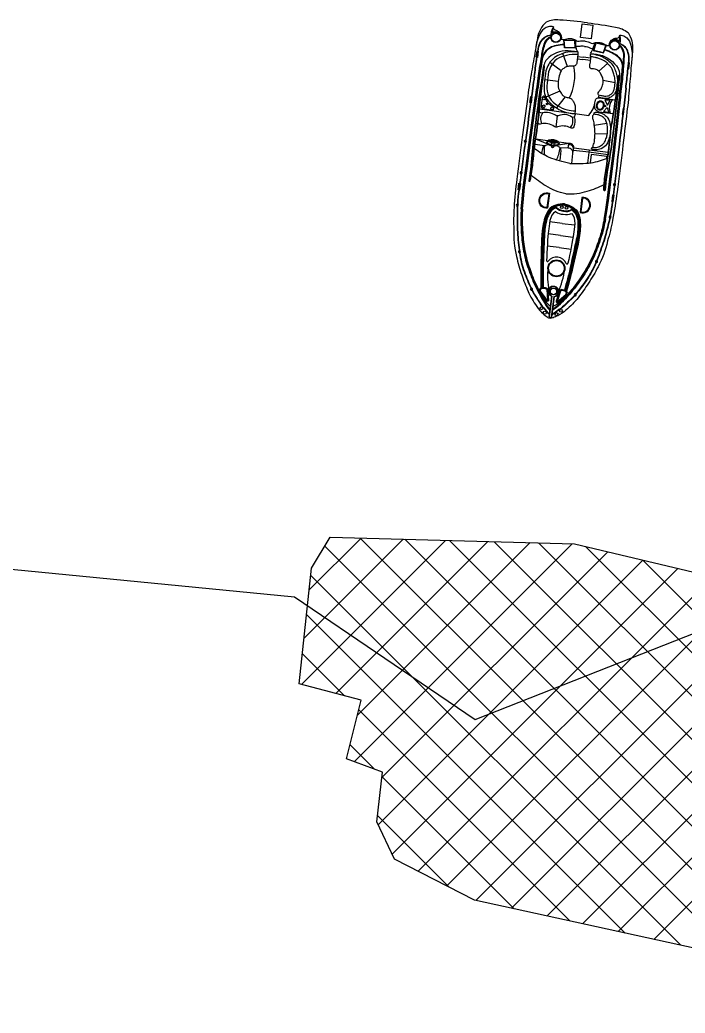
# Model space of a CAD drawing. Header units: metres. Extents: x 310965 to 313670, y 1910114 to 1912300.
# Drawn here: x 312337 to 312681, y 1911786 to 1912300 of the extents above; entities that cross this region are included whole.
import ezdxf

# ---------------------------------------------------------------- set-up
doc = ezdxf.new("R2010")
doc.units = ezdxf.units.M
doc.layers.add('C-ANNO-TABL-TTBL', color=5, linetype='Continuous')
doc.layers.add('village', color=3, linetype='Continuous')

msp = doc.modelspace()

# ---------------------------------------------------------------- linework, layer by layer
at = {"color": 32, "true_color": 0xcd6928}
for p, q in [((312613.08, 1912292.83), (312613.03, 1912293)), ((312645.76, 1912288.67), (312645.86, 1912288.82)), ((312619.9, 1912275.55), (312617.47, 1912282.3)), ((312625.15, 1912280.76), (312628.11, 1912280.39)), ((312616.68, 1912273.34), (312610.78, 1912277.66)), ((312625, 1912279.57), (312627.95, 1912279.2)), ((312631.91, 1912278.7), (312627.95, 1912279.2)), ((312631.97, 1912279.9), (312628.11, 1912280.39)), ((312640.67, 1912277.19), (312636.2, 1912273.09)), ((312615.15, 1912267.83), (312608.13, 1912268.67)), ((312644.57, 1912267.11), (312638.37, 1912268.26)), ((312615.98, 1912262.8), (312608.75, 1912259.73)), ((312618.65, 1912259.93), (312614.18, 1912254.13)), ((312621.92, 1912251.31), (312605.48, 1912253.4)), ((312614.65, 1912249.95), (312613.92, 1912244.17)), ((312640.34, 1912246.1), (312633.68, 1912245.05)), ((312640.56, 1912240.56), (312634, 1912240.72)), ((312609.59, 1912237.1), (312603.51, 1912237.87)), ((312609.69, 1912235.37), (312603.51, 1912237.87)), ((312612, 1912235.92), (312610, 1912236.94)), ((312612.16, 1912236.23), (312610.38, 1912237.14)), ((312614.34, 1912236.5), (312610.75, 1912236.95)), ((312612.8, 1912236.15), (312614.68, 1912236.57)), ((312612.88, 1912235.8), (312615.01, 1912236.28)), ((312620.57, 1912235.7), (312615.23, 1912234.87)), ((312620.57, 1912235.7), (312615.5, 1912236.35)), ((312620.26, 1912233.25), (312620.57, 1912235.7)), ((312631.04, 1912231.31), (312640.92, 1912230.05)), ((312631.19, 1912232.49), (312641.06, 1912231.23)), ((312617.17, 1912194.35), (312610.71, 1912195.17)), ((312617.17, 1912194.35), (312623.63, 1912193.53)), ((312616.37, 1912188.1), (312609.93, 1912188.92)), ((312616.37, 1912188.1), (312622.81, 1912187.28)), ((312615.58, 1912181.85), (312609.41, 1912182.63)), ((312615.58, 1912181.85), (312621.75, 1912181.06))]:
    msp.add_line(p, q, dxfattribs=at)
for points in [[(312630.36, 1912298.15, 0.01736), (312615.92, 1912299.63, 0.12634), (312608.89, 1912298.55, 0.172899), (312604.37, 1912290.24, 0.013884), (312603.08, 1912282.47, 0.008973), (312601.14, 1912271.39, 0.01509), (312599.17, 1912258.67, -0.002245), (312596.54, 1912239.02, 0.003342), (312593.72, 1912217.19, 0.016984), (312592.3, 1912202.52, 0.024546), (312592.12, 1912191.4, 0.067942), (312593.55, 1912177.21, 0.033948), (312596.27, 1912167.73, 0.022001), (312599.52, 1912159.16, 0.042872), (312604, 1912151.37, 0.059514), (312607.44, 1912147.47, 0.046364), (312609.48, 1912145.9, 0.104882), (312610.93, 1912145.3, 0.104882)], [(312612.69, 1912296.1, 0.164393), (312609.91, 1912296.1, 0.188684), (312606.36, 1912293.49, 0.10758), (312603.59, 1912285.91)], [(312630.36, 1912298.15, -0.01736), (312644.72, 1912295.97, -0.12634), (312651.26, 1912293.17, -0.172899), (312653.55, 1912283.98, -0.013884), (312652.86, 1912276.14, -0.008973), (312651.96, 1912264.92, -0.01509), (312650.69, 1912252.13, 0.002245), (312648.32, 1912232.44, -0.003342), (312645.59, 1912210.6, -0.016984), (312643.29, 1912196.04, -0.024546), (312640.68, 1912185.23, -0.067942), (312635.74, 1912171.84, -0.033948), (312630.74, 1912163.34, -0.022001), (312625.45, 1912155.86, -0.042872), (312619.16, 1912149.44, -0.059514), (312614.85, 1912146.53, -0.046364), (312612.48, 1912145.51, -0.104882), (312610.93, 1912145.3, -0.104882)], [(312602.65, 1912270.4, 0.002942), (312603.89, 1912279.13, -0.002013), (312604.71, 1912284.68, -0.130442), (312606.21, 1912288.52, -0.261246), (312611.35, 1912291.9, -0.209197)], [(312602.82, 1912270.37, 0.002941), (312604.06, 1912279.1, -0.002014), (312604.89, 1912284.66, -0.130992), (312606.36, 1912288.43, -0.261832), (312611.36, 1912291.72, -0.261832)], [(312646.96, 1912291.74, -0.164393), (312649.66, 1912291.05, -0.188684), (312652.44, 1912287.64, -0.10758), (312653.23, 1912279.6)], [(312596, 1912201.83), (312596.41, 1912207.05), (312597.05, 1912213.08), (312598.36, 1912222.86), (312600.07, 1912236.3), (312603.06, 1912257.83, 0.002601), (312604.8, 1912269.5, -0.004411), (312606.28, 1912279.42, -0.013009), (312607.61, 1912286.2, -0.113396), (312609.37, 1912289.69, -0.146005), (312611.36, 1912291.01, -1.595219)], [(312596.18, 1912201.82), (312596.59, 1912207.04), (312597.23, 1912213.06), (312598.54, 1912222.84), (312600.25, 1912236.28), (312603.23, 1912257.8, 0.002601), (312604.98, 1912269.47, -0.004411), (312606.45, 1912279.4, -0.013003), (312607.78, 1912286.16, -0.113337), (312609.51, 1912289.58, -0.144821), (312611.38, 1912290.83, -0.138987)], [(312596.35, 1912201.81), (312596.77, 1912207.02), (312597.41, 1912213.04), (312598.71, 1912222.81), (312600.42, 1912236.25), (312603.41, 1912257.77, 0.002601), (312605.15, 1912269.45, -0.00441), (312606.63, 1912279.37, -0.012997), (312607.95, 1912286.12, -0.113276), (312609.65, 1912289.47, -0.142458), (312611.4, 1912290.65, -0.142458)], [(312618.3, 1912286.79, 0.043334), (312614.15, 1912286.27, 0.18333), (312608.33, 1912282.88, 0.123985), (312606.62, 1912278.21, -0.015377), (312605.92, 1912274.77)], [(312618.28, 1912286.96, 0.043195), (312614.12, 1912286.44, 0.183415), (312608.19, 1912282.98, 0.094511), (312606.64, 1912279.43)], [(312639.18, 1912196.36), (312640.09, 1912201.51), (312640.98, 1912207.5), (312642.16, 1912217.29), (312643.87, 1912230.73), (312646.36, 1912252.31, -0.002601), (312647.59, 1912264.05, 0.00441), (312648.64, 1912274.03, 0.012997), (312649.05, 1912280.9, 0.113276), (312648.25, 1912284.56, 0.142458), (312646.85, 1912286.14, 0.142458)], [(312639.36, 1912196.33), (312640.26, 1912201.49), (312641.15, 1912207.47), (312642.33, 1912217.27), (312644.04, 1912230.71), (312646.54, 1912252.3, -0.002601), (312647.77, 1912264.03, 0.004411), (312648.82, 1912274.01, 0.013003), (312649.23, 1912280.89, 0.113337), (312648.41, 1912284.63, 0.144821), (312646.92, 1912286.31, 0.138987)], [(312639.53, 1912196.3), (312640.44, 1912201.46), (312641.33, 1912207.45), (312642.51, 1912217.25), (312644.22, 1912230.69), (312646.71, 1912252.28, -0.002601), (312647.94, 1912264.01, 0.004411), (312649, 1912273.99, 0.013009), (312649.41, 1912280.89, 0.113396), (312648.57, 1912284.71, 0.146005), (312646.98, 1912286.48, 1.595219)], [(312650.08, 1912264.37, -0.002941), (312651.06, 1912273.13, 0.002014), (312651.65, 1912278.71, 0.130992), (312651.17, 1912282.73, 0.261832), (312647.15, 1912287.17, 0.261832)], [(312650.26, 1912264.35, -0.002942), (312651.24, 1912273.11, 0.002013), (312651.83, 1912278.69, 0.130442), (312651.34, 1912282.78, 0.261246), (312647.21, 1912287.34, 0.209197)], [(312596.71, 1912201.78), (312597.12, 1912206.99), (312597.76, 1912212.99), (312599.06, 1912222.77), (312600.77, 1912236.21), (312603.76, 1912257.72, 0.002601), (312605.5, 1912269.4, -0.00441), (312606.98, 1912279.31, -0.002867), (312607.24, 1912280.8, -0.002867)], [(312625.33, 1912283.12), (312621.84, 1912283.57, 0.202722), (312610.3, 1912280.29, 0.178768), (312607.4, 1912275.23, -0.010028), (312605.78, 1912264.32, 0.005356), (312603.33, 1912246.29, 0.016605), (312601.71, 1912231.66, -0.018921), (312599.96, 1912216.49, 0.925873), (312600.54, 1912216.33, 0.041202), (312601.14, 1912218.99, 0.024461), (312602.26, 1912227.67, -0.012888), (312604.48, 1912244.39, 0.019359), (312605.54, 1912254.21, -0.002375), (312606.75, 1912265.57, 0.006386), (312607.73, 1912272.77, 0.013656), (312608.06, 1912275.66, 0.862706), (312607.52, 1912275.79, -0.648089)], [(312625.33, 1912283.12), (312625.26, 1912281.7), (312624.75, 1912277.46, -0.448043), (312622.5, 1912275.69, 0.025561), (312620.3, 1912275.61, 0.15676), (312617.98, 1912274.59, 0.144288), (312616.63, 1912273.26, 0.079427), (312615.42, 1912269.88, 0.054179), (312615.1, 1912265.86, 0.127294), (312616.01, 1912262.74, -0.025195), (312617.25, 1912260.91, 0.112656), (312618.67, 1912259.92, 0.061652), (312620.74, 1912259.33, -0.222278), (312622.26, 1912258.41, -0.049109), (312623.19, 1912256.99, -0.09997), (312623.82, 1912255.28, -0.045992), (312623.86, 1912252.57), (312623.76, 1912251.16)], [(312631.78, 1912282.3), (312634.97, 1912281.9, -0.202722), (312645.32, 1912275.83, -0.178768), (312646.86, 1912270.21, 0.010028), (312645.7, 1912259.25, -0.005356), (312643.56, 1912241.18, -0.016605), (312641.47, 1912226.6, 0.018921), (312639.36, 1912211.48, -0.925873), (312638.77, 1912211.47, -0.041202), (312638.85, 1912214.19, -0.024461), (312639.94, 1912222.88, 0.012888), (312641.97, 1912239.63, -0.019359), (312643.41, 1912249.39, 0.002375), (312645.07, 1912260.69, -0.006386), (312645.93, 1912267.91, -0.013656), (312646.33, 1912270.8, -0.862706), (312646.89, 1912270.79, 0.648089)], [(312639.2, 1912284.13, -0.043334), (312643.09, 1912282.59, -0.18333), (312647.87, 1912277.85, -0.123985), (312648.37, 1912272.91, 0.015377), (312648.18, 1912269.4)], [(312639.26, 1912284.3, -0.043195), (312643.16, 1912282.75, -0.183415), (312648.04, 1912277.92, -0.094511), (312648.65, 1912274.09)], [(312607.69, 1912275.74, 0.016488), (312607.58, 1912275.21, -0.010023), (312605.95, 1912264.29, 0.005356), (312603.51, 1912246.27, 0.016607), (312601.88, 1912231.65, -0.018921), (312600.14, 1912216.46, -0.01143), (312600.14, 1912216.45, 0.913283), (312600.37, 1912216.39, 0.041174), (312600.96, 1912219.01, 0.024478), (312602.08, 1912227.69, -0.012889), (312604.31, 1912244.42, 0.019362), (312605.36, 1912254.22, -0.002377), (312606.57, 1912265.59, 0.006391), (312607.55, 1912272.79, 0.013664), (312607.88, 1912275.68, -0.000701), (312607.88, 1912275.68, 0.819976), (312607.69, 1912275.74, 0.819976)], [(312638.83, 1912196.42), (312639.74, 1912201.57), (312640.62, 1912207.54), (312641.81, 1912217.33), (312643.51, 1912230.77), (312646.01, 1912252.35, -0.002601), (312647.24, 1912264.09, 0.00441), (312648.29, 1912274.06, 0.002867), (312648.41, 1912275.57, 0.002867)], [(312646.71, 1912270.78, -0.016488), (312646.68, 1912270.23, 0.010023), (312645.53, 1912259.26, -0.005356), (312643.38, 1912241.2, -0.016607), (312641.3, 1912226.64, 0.018921), (312639.19, 1912211.5, 0.01143), (312639.19, 1912211.49, -0.913283), (312638.94, 1912211.48, -0.041174), (312639.03, 1912214.18, -0.024478), (312640.12, 1912222.85, 0.012889), (312642.15, 1912239.61, -0.019362), (312643.58, 1912249.36, 0.002377), (312645.25, 1912260.67, -0.006391), (312646.11, 1912267.89, -0.013664), (312646.51, 1912270.77, 0.000701), (312646.51, 1912270.77, -0.819976), (312646.71, 1912270.78, -0.819976)], [(312602.65, 1912270.4, -0.006425), (312600.96, 1912258.39, -0.002217), (312598.33, 1912238.77, 0.003368), (312595.4, 1912216.79, 0.024633), (312593.89, 1912202.9, 0.015037), (312593.86, 1912193.65, 0.025439), (312594.09, 1912188.5, 0.013843), (312595.22, 1912177.83, 0.040266), (312597.87, 1912168.14, 0.016729), (312601.59, 1912159.52, 0.029739), (312606.74, 1912151.44, -0.01525), (312609.63, 1912147.98, 0.132389), (312610.26, 1912147.46, 0.028442), (312610.56, 1912147.33, 0.028442)], [(312602.82, 1912270.38, -0.006424), (312601.13, 1912258.36, -0.002217), (312598.5, 1912238.75, 0.003368), (312595.58, 1912216.76, 0.024633), (312594.06, 1912202.89, 0.015038), (312594.04, 1912193.65, 0.025461), (312594.27, 1912188.52, 0.013839), (312595.39, 1912177.86, 0.040238), (312598.03, 1912168.2, 0.016715), (312601.75, 1912159.6, 0.029693), (312606.88, 1912151.55, -0.015234), (312609.77, 1912148.09, 0.134036), (312610.34, 1912147.62, 0.024879), (312610.59, 1912147.51, 0.024879)], [(312650.26, 1912264.35, 0.006425), (312648.89, 1912252.29, 0.002217), (312646.52, 1912232.65, -0.003368), (312643.85, 1912210.63, -0.024633), (312641.85, 1912196.8, -0.015037), (312639.56, 1912187.84, -0.025439), (312638.05, 1912182.92, -0.013843), (312634.29, 1912172.87, -0.040266), (312629.3, 1912164.14, -0.016729), (312623.53, 1912156.73, -0.029739), (312616.53, 1912150.19, 0.01525), (312612.86, 1912147.57, -0.132389), (312612.12, 1912147.23, -0.028442), (312611.79, 1912147.17, -0.028442)], [(312650.08, 1912264.37, 0.006424), (312648.71, 1912252.31, 0.002217), (312646.35, 1912232.67, -0.003368), (312643.68, 1912210.65, -0.024633), (312641.67, 1912196.84, -0.015038), (312639.38, 1912187.89, -0.025461), (312637.88, 1912182.97, -0.013839), (312634.12, 1912172.94, -0.040238), (312629.15, 1912164.25, -0.016715), (312623.4, 1912156.84, -0.029693), (312616.42, 1912150.34, 0.015234), (312612.75, 1912147.71, -0.134036), (312612.08, 1912147.4, -0.024879), (312611.82, 1912147.35, -0.024879)], [(312623.76, 1912251.16), (312630.9, 1912250.25, 0.158322), (312634.29, 1912257.64, -0.417676), (312636.31, 1912259.4), (312644.73, 1912258.33)], [(312643.65, 1912250.99), (312636.16, 1912251.95, -0.406088), (312633.99, 1912256.01)], [(312623.76, 1912251.16, -0.291269), (312623.35, 1912249.4, -0.299867), (312622.19, 1912249.39, 0.273478), (312615.56, 1912250.12, -0.28657), (312613.79, 1912250.29, 0.198759), (312607.02, 1912251.63, -0.45148), (312605.38, 1912252.15, -1.463971)], [(312623.38, 1912249.42, -0.164009), (312623.21, 1912244.27, -0.407559), (312621.48, 1912243.79, 0.20466), (312614.82, 1912244.34, -0.28657), (312613.06, 1912244.51, 0.198759), (312606.28, 1912245.85, -0.45148), (312604.64, 1912246.37, -1.463971)], [(312622.77, 1912230.51), (312623.05, 1912232.71, 0.545737), (312620.47, 1912234.88, 0.282905)], [(312623.05, 1912232.71), (312623.15, 1912233.51, 0.516839), (312620.57, 1912235.7, 0.282905)], [(312621.12, 1912225.42, -0.033687), (312610.49, 1912228.45, -0.051879), (312602.87, 1912232.99, -1.92312)], [(312622.13, 1912225.42), (312622.77, 1912230.51, 0.462925), (312620.26, 1912233.25), (312616.13, 1912233.53)], [(312621.12, 1912225.42, 0.033687), (312632.17, 1912225.69, 0.051879), (312640.68, 1912228.18, 1.92312)], [(312619.12, 1912209.68, -0.096403), (312608.77, 1912213.77, -0.040538), (312601.17, 1912219.2, -1.92312)], [(312619.12, 1912209.68, 0.096403), (312630.16, 1912211.05, 0.040538), (312638.87, 1912214.41, 1.92312)], [(312610.62, 1912209.91), (312609.64, 1912202.17, -0.483063), (312605.25, 1912206.58, -0.50024), (312610.62, 1912209.91, -0.418424)], [(312627.4, 1912207.78), (312626.42, 1912200.04, 0.483063), (312631.77, 1912203.21, 0.50024), (312627.4, 1912207.78, 0.418424)], [(312596, 1912201.83, 0.031596), (312595.81, 1912193.67, 0.004928), (312596.13, 1912188.24, 0.02844), (312597.47, 1912178.87, 0.042875), (312600.11, 1912169.72, 0.035347), (312603.71, 1912160.92, 0.024093), (312608.01, 1912153.21, 0.079837), (312610.83, 1912149.41)], [(312596.18, 1912201.82, 0.031592), (312595.98, 1912193.68, 0.004926), (312596.31, 1912188.26, 0.028436), (312597.64, 1912178.91, 0.042895), (312600.28, 1912169.78, 0.035363), (312603.87, 1912161, 0.024111), (312608.17, 1912153.3, 0.077658), (312610.86, 1912149.63, 0.077658)], [(312596.35, 1912201.8, 0.031588), (312596.16, 1912193.69, 0.004924), (312596.48, 1912188.27, 0.028433), (312597.81, 1912178.94, 0.042917), (312600.45, 1912169.84, 0.035379), (312604.03, 1912161.08, 0.02413), (312608.32, 1912153.38, 0.075408), (312610.88, 1912149.85, 0.075408)], [(312596.71, 1912201.77, 0.031581), (312596.51, 1912193.7, 0.00492), (312596.84, 1912188.3, 0.028426), (312598.16, 1912179.01, 0.042959), (312600.78, 1912169.96, 0.035411), (312604.35, 1912161.24, 0.028829), (312607.95, 1912154.78, 0.092336), (312611.09, 1912151.5, 0.080328)], [(312639.53, 1912196.3, -0.031596), (312637.68, 1912188.35, -0.004928), (312636.01, 1912183.17, -0.02844), (312632.37, 1912174.44, -0.042875), (312627.52, 1912166.24, -0.035347), (312621.83, 1912158.62, -0.024093), (312615.74, 1912152.23, -0.079837), (312612.06, 1912149.25)], [(312639.36, 1912196.33, -0.031592), (312637.51, 1912188.4, -0.004926), (312635.84, 1912183.23, -0.028436), (312632.21, 1912174.51, -0.042895), (312627.37, 1912166.34, -0.035363), (312621.7, 1912158.74, -0.024111), (312615.61, 1912152.35, -0.077658), (312612.09, 1912149.47, -0.077658)], [(312639.18, 1912196.36, -0.031588), (312637.34, 1912188.45, -0.004924), (312635.67, 1912183.29, -0.028433), (312632.05, 1912174.59, -0.042917), (312627.22, 1912166.44, -0.035379), (312621.56, 1912158.85, -0.02413), (312615.48, 1912152.47, -0.075408), (312612.12, 1912149.7, -0.075408)], [(312638.83, 1912196.42, -0.031581), (312637, 1912188.55, -0.00492), (312635.34, 1912183.4, -0.028426), (312631.73, 1912174.74, -0.042959), (312626.93, 1912166.64, -0.035411), (312621.29, 1912159.08, -0.028829), (312616.19, 1912153.73, -0.092336), (312612.33, 1912151.35, -0.080328)], [(312607.03, 1912161.2), (312608.45, 1912161.12, -0.382221), (312609.66, 1912160.14), (312610.03, 1912154.64, -0.786544), (312609.18, 1912154.12), (312605.68, 1912158.94, -0.616464), (312607.03, 1912161.2, -3.844907)], [(312618.69, 1912159.72), (312617.29, 1912160, 0.382221), (312615.88, 1912159.35), (312614.14, 1912154.11, 0.786544), (312614.83, 1912153.4), (312619.43, 1912157.2, 0.616464), (312618.69, 1912159.72, 3.844907)]]:
    msp.add_lwpolyline(points, format="xyb", dxfattribs=at)
for points in [[(312633.03, 1912296.99), (312632.13, 1912289.89), (312626.59, 1912290.59), (312627.49, 1912297.7)], [(312623.71, 1912289.2), (312623.96, 1912285.05), (312618.45, 1912285.16), (312618.07, 1912289.36)], [(312623.55, 1912289.03), (312623.77, 1912285.23), (312618.61, 1912285.34), (312618.26, 1912289.17)], [(312634.56, 1912287.82), (312633.29, 1912283.86), (312638.65, 1912282.59), (312640.07, 1912286.56)], [(312634.68, 1912287.61), (312633.51, 1912283.99), (312638.54, 1912282.8), (312639.84, 1912286.43)], [(312640.69, 1912255.63), (312642.1, 1912258.07), (312639.28, 1912258.07)], [(312640.52, 1912254.27), (312641.27, 1912251.56), (312638.54, 1912252.26)]]:
    msp.add_lwpolyline(points, close=True, dxfattribs=at)
for points in [[(312604.06, 1912280.33), (312603.74, 1912280.37), (312604.16, 1912283.61), (312604.54, 1912283.56)], [(312604.72, 1912283.54), (312604.84, 1912283.52), (312604.42, 1912280.28), (312604.24, 1912280.31)], [(312651.54, 1912277.59), (312651.42, 1912277.6), (312651.01, 1912274.36), (312651.2, 1912274.33)], [(312651.37, 1912274.31), (312651.69, 1912274.27), (312652.1, 1912277.51), (312651.71, 1912277.56)], [(312600.76, 1912256.85), (312600.53, 1912256.87), (312600.94, 1912260.08), (312601.21, 1912260.04)], [(312601.38, 1912260.02), (312601.56, 1912260), (312601.16, 1912256.79), (312600.93, 1912256.82)], [(312648.88, 1912253.98), (312648.7, 1912254.01), (312648.3, 1912250.8), (312648.52, 1912250.77)], [(312648.69, 1912250.75), (312648.92, 1912250.72), (312649.33, 1912253.93), (312649.06, 1912253.96)], [(312608.05, 1912234.5), (312603.15, 1912235.18)], [(312623, 1912232.33), (312631.04, 1912231.31)], [(312623.15, 1912233.51), (312631.19, 1912232.49), (312630.31, 1912225.54)], [(312640.25, 1912228.01), (312640.37, 1912228.93), (312632.15, 1912229.97), (312631.6, 1912225.64)], [(312594.69, 1912211.73), (312594.39, 1912211.77), (312594.81, 1912215.12), (312595.14, 1912215.08)], [(312595.32, 1912215.06), (312595.55, 1912215.03), (312595.12, 1912211.67), (312594.87, 1912211.71)], [(312643.5, 1912208.93), (312643.27, 1912208.96), (312642.85, 1912205.61), (312643.1, 1912205.58)], [(312643.28, 1912205.55), (312643.58, 1912205.51), (312644.01, 1912208.87), (312643.68, 1912208.91)], [(312610.38, 1912145.9), (312611.76, 1912156.73)], [(312611.75, 1912156.65), (312610.38, 1912145.9)], [(312611.61, 1912145.74), (312612.99, 1912156.57)], [(312612.98, 1912156.49), (312611.61, 1912145.74)]]:
    msp.add_lwpolyline(points, dxfattribs=at)
for points in [[(312612.01, 1912252.96, 0.917705), (312612.22, 1912254.78, -0.209704), (312608.45, 1912259.48, 0.850912), (312606.88, 1912259.44), (312606.34, 1912255.22, 0.435659), (312607.36, 1912253.83)], [(312610.23, 1912209.67), (312609.32, 1912202.5, -0.460147), (312605.6, 1912206.54, -0.47706)], [(312627.71, 1912207.45), (312626.8, 1912200.28, 0.460147), (312631.42, 1912203.26, 0.47706)], [(312607, 1912160.76), (312608.45, 1912160.68, -0.383069), (312609.22, 1912160.09), (312609.59, 1912154.53, -0.853636), (312609.51, 1912154.42), (312606.05, 1912159.19, -0.613527)], [(312618.61, 1912159.28), (312617.18, 1912159.57, 0.383069), (312616.29, 1912159.19), (312614.54, 1912153.9, 0.853636), (312614.59, 1912153.78), (312619.14, 1912157.53, 0.613527)]]:
    msp.add_lwpolyline(points, format="xyb", close=True, dxfattribs=at)
for centre, radius in [((312613.91, 1912290.45), 2.52), ((312613.91, 1912290.45), 2.34), ((312644.37, 1912286.58), 2.52), ((312644.37, 1912286.58), 2.34), ((312607.61, 1912254.93), 0.703), ((312607.64, 1912258.98), 0.703), ((312609.35, 1912256.15), 0.455), ((312639.35, 1912255.11), 0.377), ((312611.93, 1912253.88), 0.703), ((312617, 1912202.69), 0.706), ((312619.41, 1912202.38), 0.706), ((312614.21, 1912171.08), 4.38), ((312614.21, 1912171.08), 4.38), ((312614.21, 1912171.08), 4.03), ((312614.21, 1912171.08), 4.03), ((312612.52, 1912159.15), 1.78), ((312612.86, 1912159.1), 1.78), ((312606.45, 1912150.38), 0.724), ((312608.22, 1912148.14), 0.806), ((312614.27, 1912147.37), 0.806), ((312616.55, 1912149.1), 0.724)]:
    msp.add_circle(centre, radius, dxfattribs=at)
for centre, radius, start, end in [((312619.46, 1912291.6), 8.12, 146.4233, 186.7589), ((312620.19, 1912292.97), 8.12, 157.3967, 180.6292), ((312613.91, 1912290.45), 3.05, 342.0804, 126.982), ((312613.91, 1912290.45), 2.7, 342.0804, 109.0303), ((312638.91, 1912290.59), 8.12, 344.88, 8.1125), ((312639.28, 1912289.08), 8.12, 338.7503, 19.0859), ((312644.37, 1912286.58), 3.05, 38.5272, 183.4288), ((312644.37, 1912286.58), 2.7, 56.4789, 183.4288), ((312597.91, 1912270.72), 25.79, 333.6541, 11.1267), ((312648.78, 1912253.91), 7.22, 140.2231, 202.1106), ((312611.19, 1912248.3), 5.18, 139.379, 207.5265), ((312617.59, 1912247.48), 5.18, 315.9546, 20.1588), ((312598.13, 1912236.88), 0.548, 88.8499, 255.3524), ((312598.13, 1912236.88), 0.548, 273.9766, 70.2257), ((312611.24, 1912226.95), 8.19, 98.1888, 112.9446), ((312611.24, 1912226.95), 8.19, 87.6571, 93.9964), ((312614.31, 1912234.28), 2.87, 141.1592, 168.7993), ((312612.46, 1912236.03), 0.384, 352.7546, 172.7546), ((312610.23, 1912234.79), 2.87, 358.3571, 24.35), ((312611.24, 1912226.95), 8.19, 72.7037, 76.9436), ((312611.24, 1912226.95), 8.19, 53.3796, 66.7306), ((312614.31, 1912234.28), 2.87, 176.3698, 176.6391), ((312612.26, 1912234.5), 0.8, 183.5569, 341.9024), ((312610.23, 1912234.79), 2.87, 348.87, 349.1393), ((312595.93, 1912220.54), 0.548, 87.6254, 257.7245), ((312595.93, 1912220.54), 0.548, 276.3847, 68.9652), ((312644.28, 1912214.4), 0.548, 96.544, 249.1245), ((312644.28, 1912214.4), 0.548, 267.7847, 77.8838), ((312593.99, 1912203.79), 0.548, 91.0284, 261.435), ((312593.99, 1912203.79), 0.548, 280.0939, 72.3695), ((312617.94, 1912205.73), 6.69, 231.8787, 268.4811), ((312617.89, 1912206.02), 5.31, 223.7164, 271.4661), ((312617.89, 1912206.02), 4.96, 220.259, 271.4661), ((312619.27, 1912205.57), 6.69, 257.0281, 293.6304), ((312619.38, 1912205.83), 5.31, 254.043, 301.7928), ((312619.38, 1912205.83), 4.96, 254.043, 305.2502), ((312641.97, 1912197.69), 0.548, 93.1396, 245.4153), ((312641.97, 1912197.69), 0.548, 264.0741, 74.4807), ((312595.05, 1912179.61), 0.548, 103.0431, 271.1387), ((312595.05, 1912179.61), 0.548, 289.7738, 84.408), ((312609.55, 1912175.1), 0.466, 177.0922, 323.56), ((312614.12, 1912171.64), 5.27, 81.0142, 142.8154), ((312614.44, 1912171.6), 5.27, 22.6938, 84.4949), ((312619.73, 1912173.81), 0.466, 201.9492, 348.4169), ((312634.9, 1912174.55), 0.548, 81.1012, 235.7354), ((312634.9, 1912174.55), 0.548, 254.3704, 62.4661), ((312656.17, 1912167.05), 46.53, 174.3564, 189.4272), ((312572.58, 1912177.68), 46.53, 336.082, 351.1528), ((312601.35, 1912160.31), 0.548, 127.3821, 282.5242), ((312601.35, 1912160.31), 0.548, 301.1619, 108.7443), ((312612.52, 1912159.15), 2.61, 280.4211, 252.8706), ((312612.86, 1912159.1), 2.61, 272.6386, 245.0881), ((312623.96, 1912157.43), 0.548, 56.7648, 224.3472), ((312623.96, 1912157.43), 0.548, 242.985, 38.1271), ((312611.11, 1912146.67), 1.05, 226.6619, 298.8472), ((312611.11, 1912146.67), 1.05, 226.6619, 298.8472)]:
    msp.add_arc(centre, radius, start, end, dxfattribs=at)
for centre, major_axis, ratio in [((312636.88, 1912255.37), (-0.43, -2.47), 0.758117), ((312612.46, 1912236.03), (-3.23, 0.41), 0.533092)]:
    msp.add_ellipse(centre, major_axis=major_axis, ratio=ratio, dxfattribs=at)
for start_param, end_param in [(4.712389, 5.232342), (0.830012, 1.576846)]:
    msp.add_ellipse((312612.08, 1912233.98), major_axis=(-1.21, -9.49), ratio=0.425319, start_param=start_param, end_param=end_param, dxfattribs=at)
for points in [[(312616.42, 1912292.17), (312615.76, 1912293.1), (312614.11, 1912294.2), (312613.11, 1912294.64), (312612.71, 1912295.41), (312612.69, 1912296.1)], [(312642.37, 1912288.87), (312643.24, 1912289.61), (312645.11, 1912290.26), (312646.19, 1912290.43), (312646.77, 1912291.08), (312646.96, 1912291.74)], [(312629.15, 1912288.6), (312627.66, 1912288.71), (312626.67, 1912288.62), (312625.36, 1912288.48), (312624.35, 1912289.02), (312622.11, 1912289.8), (312619.6, 1912289.75), (312618.27, 1912289.38), (312617.45, 1912289.36), (312616.3, 1912289.68)], [(312625.33, 1912283.12), (312624.66, 1912284.41), (312624.35, 1912286.07), (312624.16, 1912289.13)], [(312629.15, 1912288.6), (312630.62, 1912288.34), (312631.56, 1912288), (312632.79, 1912287.53), (312633.9, 1912287.81), (312636.27, 1912288), (312638.69, 1912287.32), (312639.87, 1912286.63), (312640.67, 1912286.41), (312641.86, 1912286.43)], [(312631.78, 1912282.3), (312632.45, 1912283.42), (312633.17, 1912284.95), (312634.11, 1912287.87)], [(312625.33, 1912283.12), (312621.29, 1912283.13), (312616.7, 1912282.01), (312613.26, 1912280.16), (312610.22, 1912276.82), (312608.79, 1912273.27), (312608.07, 1912268.13), (312607.9, 1912262.66), (312609.4, 1912258.54), (312612.82, 1912255.1), (312616.33, 1912252.89), (312620.53, 1912251.5), (312623.76, 1912251.16)], [(312636.35, 1912260.55), (312635.79, 1912261.27), (312636.09, 1912262.49), (312637.13, 1912263.71), (312637.92, 1912265.24), (312638.38, 1912267.69), (312638.19, 1912269.49), (312637.16, 1912271.67), (312636.14, 1912273.15), (312634.17, 1912274.14), (312632.71, 1912274.37), (312631.72, 1912274.64), (312631.45, 1912275.42), (312631.62, 1912277.12), (312631.94, 1912280.38), (312632.03, 1912282.03), (312633.85, 1912281.92), (312637.18, 1912280.97), (312639.53, 1912279.7), (312641.95, 1912277.85), (312643.85, 1912275.32), (312644.97, 1912272.72), (312645.57, 1912270.13), (312645.79, 1912267.5), (312645.49, 1912264.74), (312644.64, 1912262.06), (312643.68, 1912260.78), (312642.43, 1912259.76), (312640.23, 1912258.98), (312638.83, 1912259.08), (312637.12, 1912259.3), (312636.21, 1912259.7), (312636.35, 1912260.55), (312637.19, 1912260.58), (312639.04, 1912260.28), (312640.67, 1912260.34), (312642.22, 1912261.05), (312643.34, 1912262.08), (312644.03, 1912263.72), (312644.57, 1912266.94), (312644.35, 1912269.68), (312643.78, 1912272.17), (312643.02, 1912274.23), (312642.18, 1912275.55), (312640.86, 1912277.01), (312638.99, 1912278.42), (312637.47, 1912279.21), (312635.6, 1912279.87), (312634.02, 1912280.26), (312632.89, 1912280.49), (312632.05, 1912280.71), (312631.87, 1912281.21)], [(312634.1, 1912233.61), (312633.41, 1912233.64), (312632.53, 1912233.57), (312632.48, 1912232.76), (312633.86, 1912232.4), (312636.65, 1912232.72), (312639.56, 1912234.49), (312641.32, 1912237.75), (312642.13, 1912241.05), (312642.09, 1912245.12), (312640.8, 1912248.86), (312638.98, 1912250.64), (312635.85, 1912251.75), (312634.39, 1912251.85), (312633.77, 1912251.56), (312633.97, 1912250.83), (312634.72, 1912250.66), (312637.26, 1912250.02), (312638.88, 1912248.89), (312639.99, 1912247.11), (312640.54, 1912245.15), (312640.68, 1912242.62), (312640.5, 1912240.2), (312639.85, 1912238.06), (312638.83, 1912235.97), (312637.05, 1912234.51), (312634.89, 1912233.66), (312634.1, 1912233.61)], [(312633.78, 1912251.11), (312633.15, 1912250.45), (312632.81, 1912249.54), (312633.19, 1912247.83), (312633.49, 1912246.47), (312633.76, 1912244.26), (312634, 1912240.91), (312633.92, 1912239.15), (312633.77, 1912237.33), (312633.48, 1912235.93), (312633.1, 1912234.69), (312632.96, 1912233.69)]]:
    msp.add_spline(points, degree=3, dxfattribs=at)
for points, knots in [([(312628.81, 1912285.96), (312628.32, 1912286.02), (312627.49, 1912286.11), (312626.24, 1912286.01), (312625.16, 1912285.66), (312624.56, 1912286.03), (312624.34, 1912286.17)], [0, 0, 0, 0, 0.00840925, 0.01405459, 0.02148076, 0.02583256, 0.02583256, 0.02583256, 0.02583256]), ([(312628.81, 1912285.96), (312629.31, 1912285.89), (312630.14, 1912285.78), (312631.32, 1912285.37), (312632.27, 1912284.76), (312632.95, 1912284.96), (312633.2, 1912285.05)], [0, 0, 0, 0, 0.00840925, 0.01405459, 0.02148076, 0.02583256, 0.02583256, 0.02583256, 0.02583256]), ([(312625.26, 1912281.7), (312621.21, 1912281.9), (312617.47, 1912281.31), (312611.53, 1912277.3), (312610.1, 1912273.85), (312609.25, 1912266.01), (312608.77, 1912261.91), (312612.71, 1912256.28), (312616.33, 1912253.97), (312621.16, 1912252.78), (312622.45, 1912252.67), (312623.86, 1912252.57)], [0, 0, 0, 0, 0.0684102, 0.0684102, 0.1368204, 0.1368204, 0.2052306, 0.2052306, 0.2736407, 0.2736407, 0.2974604, 0.2974604, 0.2974604, 0.2974604]), ([(312636.51, 1912253.25), (312637.33, 1912253.11), (312638.39, 1912254.2), (312638.49, 1912256.78), (312637.61, 1912257.71), (312635.87, 1912257.22), (312635.1, 1912255.69), (312635.55, 1912253.81), (312636.01, 1912253.34), (312636.51, 1912253.25)], [0, 0, 0, 0, 1.743273, 1.743273, 3.486547, 3.486547, 5.22982, 5.22982, 6.283185, 6.283185, 6.283185, 6.283185]), ([(312609.58, 1912236.39), (312609.53, 1912236.03), (312609.92, 1912235.47), (312612.36, 1912234.34), (312615, 1912234.81), (312615.59, 1912236.2), (312613.86, 1912237.45), (312610.57, 1912237.44), (312609.64, 1912236.86), (312609.58, 1912236.39)], [0, 0, 0, 0, 1.031451, 1.031451, 2.992455, 2.992455, 4.95346, 4.95346, 6.283185, 6.283185, 6.283185, 6.283185]), ([(312618.45, 1912204.4), (312615.41, 1912204.53), (312612.11, 1912203.85), (312608.41, 1912198.83), (312607.64, 1912195.68), (312606.24, 1912186.69), (312606.44, 1912180.81), (312606.04, 1912170.22), (312606.07, 1912165.69), (312606.14, 1912160.98)], [0, 0, 0, 0, 0.0462196, 0.0462196, 0.0924392, 0.0924392, 0.1947325, 0.1947325, 0.2709084, 0.2709084, 0.2709084, 0.2709084]), ([(312618.44, 1912204.23), (312615.31, 1912204.36), (312611.99, 1912203.56), (312608.38, 1912198.31), (312607.69, 1912195.07), (312606.4, 1912186.03), (312606.57, 1912180.13), (312606.22, 1912169.8), (312606.25, 1912165.52), (312606.31, 1912161.07)], [0, 0, 0, 0, 0.0480884, 0.0480884, 0.0961768, 0.0961768, 0.1985377, 0.1985377, 0.2704106, 0.2704106, 0.2704106, 0.2704106]), ([(312618.42, 1912203.7), (312615.22, 1912203.83), (312612.04, 1912202.92), (312608.64, 1912197.47), (312608.06, 1912194.15), (312606.9, 1912184.93), (312607.02, 1912178.88), (312606.76, 1912168.87), (312606.78, 1912165.03), (312606.84, 1912161.2)], [0, 0, 0, 0, 0.0508337, 0.0508337, 0.1016674, 0.1016674, 0.2060328, 0.2060328, 0.2709084, 0.2709084, 0.2709084, 0.2709084]), ([(312618.3, 1912203.71), (312621.42, 1912203.04), (312624.28, 1912201.37), (312626.2, 1912195.24), (312625.94, 1912191.87), (312624.75, 1912182.66), (312623.12, 1912176.83), (312620.87, 1912167.08), (312619.88, 1912163.36), (312618.87, 1912159.67)], [0, 0, 0, 0, 0.0508337, 0.0508337, 0.1016674, 0.1016674, 0.2060328, 0.2060328, 0.2709084, 0.2709084, 0.2709084, 0.2709084]), ([(312618.41, 1912204.23), (312621.47, 1912203.58), (312624.48, 1912201.97), (312626.66, 1912195.98), (312626.52, 1912192.68), (312625.51, 1912183.6), (312623.87, 1912177.93), (312621.62, 1912167.84), (312620.53, 1912163.71), (312619.35, 1912159.42)], [0, 0, 0, 0, 0.0480884, 0.0480884, 0.0961768, 0.0961768, 0.1985377, 0.1985377, 0.2704106, 0.2704106, 0.2704106, 0.2704106]), ([(312618.45, 1912204.4), (312621.42, 1912203.77), (312624.45, 1912202.29), (312626.76, 1912196.5), (312626.72, 1912193.26), (312625.83, 1912184.2), (312624.16, 1912178.56), (312621.9, 1912168.21), (312620.74, 1912163.82), (312619.5, 1912159.28)], [0, 0, 0, 0, 0.0462196, 0.0462196, 0.0924392, 0.0924392, 0.1947325, 0.1947325, 0.2709084, 0.2709084, 0.2709084, 0.2709084]), ([(312614.11, 1912202.81), (312613.46, 1912202.6), (312610.86, 1912201.41), (312607.71, 1912194.46), (312607.62, 1912183.93), (312606.86, 1912172.24), (312606.97, 1912164.41), (312607.01, 1912161.2)], [0.0234044, 0.0234044, 0.0234044, 0.0234044, 0.0350942, 0.0739111, 0.138251, 0.2165713, 0.2709084, 0.2709084, 0.2709084, 0.2709084]), ([(312614.05, 1912202.35), (312612.88, 1912201.92), (312611.87, 1912201.27), (312609.52, 1912198.1), (312608.76, 1912195.02), (312607.98, 1912189.5), (312607.96, 1912186.75), (312607.65, 1912178.39), (312607.3, 1912172.76), (312607.31, 1912165.17), (312607.34, 1912163.19), (312607.37, 1912161.21)], [0.0248254, 0.0248254, 0.0248254, 0.0248254, 0.0474598, 0.0474598, 0.0949196, 0.0949196, 0.1423794, 0.1423794, 0.237299, 0.237299, 0.2709084, 0.2709084, 0.2709084, 0.2709084]), ([(312613.82, 1912200.48), (312610.5, 1912198.85), (312610.48, 1912193.12), (312609.7, 1912187.49), (312609.27, 1912180.04), (312609.08, 1912175.11)], [0.0313661, 0.0313661, 0.0313661, 0.0313661, 0.1084744, 0.1084744, 0.1920729, 0.1920729, 0.1920729, 0.1920729]), ([(312622.18, 1912201.31), (312623.21, 1912200.6), (312624.02, 1912199.73), (312625.51, 1912196.06), (312625.48, 1912192.89), (312624.85, 1912187.36), (312624.18, 1912184.69), (312622.39, 1912176.51), (312621.31, 1912170.98), (312619.41, 1912163.64), (312618.88, 1912161.72), (312618.36, 1912159.81)], [0.0248254, 0.0248254, 0.0248254, 0.0248254, 0.0474598, 0.0474598, 0.0949196, 0.0949196, 0.1423794, 0.1423794, 0.237299, 0.237299, 0.2709084, 0.2709084, 0.2709084, 0.2709084]), ([(312622.24, 1912201.78), (312622.82, 1912201.41), (312625.04, 1912199.6), (312626.35, 1912192.09), (312623.81, 1912181.88), (312621.61, 1912170.37), (312619.55, 1912162.81), (312618.7, 1912159.72)], [0.0234044, 0.0234044, 0.0234044, 0.0234044, 0.0350942, 0.0739111, 0.138251, 0.2165713, 0.2709084, 0.2709084, 0.2709084, 0.2709084]), ([(312621.95, 1912199.44), (312624.75, 1912197.04), (312623.34, 1912191.49), (312622.68, 1912185.84), (312621.23, 1912178.52), (312620.18, 1912173.7)], [0.0313661, 0.0313661, 0.0313661, 0.0313661, 0.1084744, 0.1084744, 0.1920729, 0.1920729, 0.1920729, 0.1920729])]:
    msp.add_open_spline(points, degree=3, knots=knots, dxfattribs=at)
for points in [[(312606.68, 1912230.45), (312606.84, 1912231.79), (312607.16, 1912233.19), (312607.69, 1912234.6)], [(312615.89, 1912226.71), (312616.45, 1912228.7), (312616.74, 1912231.01), (312616.48, 1912233.48)]]:
    msp.add_open_spline(points, degree=3, dxfattribs=at)
at = {"layer": 'C-ANNO-TABL-TTBL', "linetype": 'Continuous'}
for p, q in [((312572.53, 1911843.9), (312823.09, 1912094.46)), ((312590.95, 1911839.86), (312842.24, 1912091.15)), ((312609.37, 1911835.83), (312861.38, 1912087.84)), ((312627.78, 1911831.79), (312880.52, 1912084.53)), ((312542.67, 1911858.94), (312745.71, 1912061.98)), ((312557.54, 1911851.35), (312764.5, 1912058.31)), ((312646.2, 1911827.76), (312874.15, 1912055.71)), ((312482.22, 1911955.64), (312556.83, 1912030.25)), ((312483.52, 1911979.39), (312534.96, 1912030.83)), ((312486.17, 1912004.49), (312513.1, 1912031.42)), ((312500, 1911950.97), (312578.7, 1912029.66)), ((312511.21, 1911939.73), (312600.56, 1912029.08)), ((312736.08, 1911808.07), (312512.72, 1912031.43)), ((312764.83, 1911801.77), (312535.79, 1912030.81)), ((312792.61, 1911796.43), (312558.85, 1912030.19)), ((312819.92, 1911791.58), (312581.92, 1912029.58)), ((312847.23, 1911786.72), (312604.99, 1912028.96)), ((312707.33, 1911814.37), (312494.39, 1912027.3)), ((312509.57, 1911915.64), (312622.43, 1912028.49)), ((312523.81, 1911907.42), (312640.77, 1912024.39)), ((312870.88, 1911785.52), (312629.28, 1912027.12)), ((312664.61, 1911823.72), (312866.79, 1912025.9)), ((312521.91, 1911883.07), (312658.92, 1912020.08)), ((312889.98, 1911788.87), (312658.72, 1912020.13)), ((312529.17, 1911867.89), (312677.06, 1912015.77)), ((312678.58, 1911820.66), (312486.99, 1912012.25)), ((312649.83, 1911826.96), (312484.85, 1911991.95)), ((312504.58, 1911949.76), (312482.7, 1911971.64)), ((312621.08, 1911833.26), (312511.89, 1911942.45)), ((312520.07, 1911911.82), (312507.4, 1911924.49)), ((312592.33, 1911839.56), (312523.88, 1911908.02)), ((312558.65, 1911850.79), (312521.56, 1911887.88))]:
    msp.add_line(p, q, dxfattribs=at)
at = {"layer": 'C-ANNO-TABL-TTBL'}
for p, q in [((312487.38, 1912015.92), (312497.19, 1912031.84)), ((312497.19, 1912031.84), (312623.62, 1912028.46)), ((312623.62, 1912028.46), (312691.9, 1912012.25)), ((312481.04, 1911955.95), (312487.38, 1912015.92)), ((312513.16, 1911947.5), (312481.04, 1911955.95)), ((312505.55, 1911917.1), (312513.16, 1911947.5)), ((312524.14, 1911910.34), (312505.55, 1911917.1)), ((312521.19, 1911884.58), (312524.14, 1911910.34)), ((312530.48, 1911865.15), (312521.19, 1911884.58)), ((312571.89, 1911844.04), (312530.48, 1911865.15)), ((312774.48, 1911799.66), (312571.89, 1911844.04))]:
    msp.add_line(p, q, dxfattribs=at)
at = {"layer": 'village', "color": 3}
for p, q in [((312224.46, 1912025.8), (312478.69, 1912001)), ((312478.69, 1912001), (312572.14, 1911937.58)), ((312572.14, 1911937.58), (312693.93, 1911985.54))]:
    msp.add_line(p, q, dxfattribs=at)

doc.saveas('drawing.dxf')
